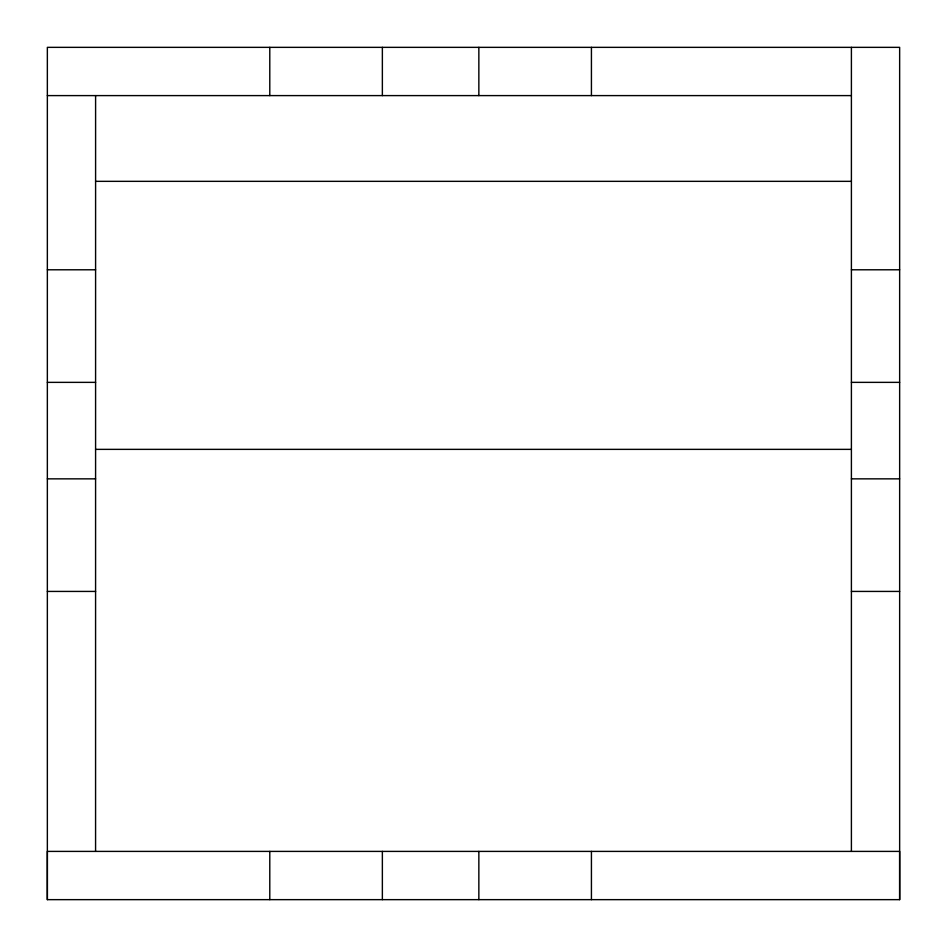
<?xml version="1.0" encoding="UTF-8"?>
<svg xmlns="http://www.w3.org/2000/svg" width="947" height="947" viewBox="0 0 947 947"><rect width="100%" height="100%" fill="white"/><g stroke="black" fill="none" stroke-linecap="round" stroke-linejoin="round"><path stroke-width="1.42" d="M47.35 899.65L47.35 851.4L899.65 851.4L899.65 899.65L47.35 899.65L47.35 47.35L899.65 47.35L899.65 899.65M47.35 95.6L851.4 95.6M95.576 181.339L851.4 181.339M47.35 269.788L95.6 269.788M851.4 269.788L899.65 269.788M47.35 382.363L95.6 382.363M851.4 382.363L899.65 382.363M95.576 449.363L851.4 449.363M47.35 478.851L95.6 478.851M851.4 478.851L899.65 478.851M47.35 591.425L95.6 591.425M851.4 591.425L899.65 591.425M851.4 47.35L851.4 851.4M591.425 47.35L591.425 95.6M591.425 851.4L591.425 899.65M478.851 47.35L478.851 95.6M478.851 851.4L478.851 899.65M382.363 47.35L382.363 95.6M382.363 851.4L382.363 899.65M269.788 47.35L269.788 95.6M269.788 851.4L269.788 899.65M95.6 95.6L95.576 851.4"/></g></svg>
